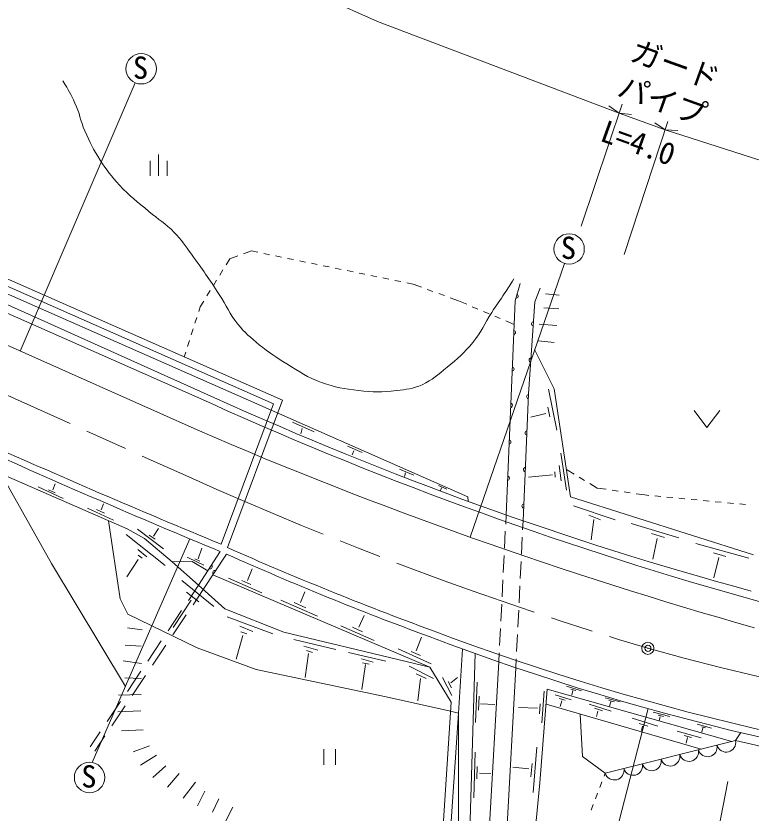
# Model space of a CAD drawing. Units: millimetres on the paper, with parts at other scales. Extents: x 40 to 680, y 20 to 380.
# Drawn here: x 408.6 to 469, y 244.2 to 309.7 of the extents above; entities that cross this region are included whole.
import ezdxf
from ezdxf.enums import TextEntityAlignment as Align

# ---------------------------------------------------------------- set-up
doc = ezdxf.new("R2010")
doc.units = ezdxf.units.MM
doc.header["$PDMODE"] = 32
doc.header["$PDSIZE"] = 0.5
doc.linetypes.add('CHAIN', pattern=[18.5, 12, -1.5, 3.5, -1.5])
for name, color, linetype, lineweight in [('M-BGD', 7, 'Continuous', 13), ('M-BMK', 2, 'CHAIN', 13), ('M-BMK-SRVR', 3, 'Continuous', 13), ('M-STR-HTXT', 7, 'Continuous', 13)]:
    doc.layers.add(name, color=color, linetype=linetype, lineweight=lineweight)
doc.styles.add('ＭＳ ゴシック', font='')
doc.styles.get('ＭＳ ゴシック').set_extended_font_data('MS Gothic')

msp = doc.modelspace()

# ---------------------------------------------------------------- linework, layer by layer
at = {"layer": 'M-BGD'}
for p, q in [((424.842, 278.402), (356.151, 309.143)), ((424.625, 277.889), (355.825, 308.328)), ((408.92, 282.201), (418.367, 304.256)), ((371.908, 298.705), (423.449, 275.723)), ((420.281, 296.614), (420.281, 298.364)), ((419.581, 296.614), (419.581, 297.839)), ((420.981, 296.614), (420.981, 297.839)), ((427.262, 290.198), (427.915, 290.437)), ((427.915, 290.437), (428.437, 290.33)), ((428.927, 290.229), (429.417, 290.129)), ((430.465, 278.181), (404.313, 289.706)), ((425.84, 289.299), (426.14, 289.786)), ((426.14, 289.786), (426.792, 290.026)), ((429.907, 290.028), (430.396, 289.928)), ((430.886, 289.827), (431.376, 289.726)), ((431.866, 289.626), (432.356, 289.525)), ((429.735, 277.882), (404.629, 288.946)), ((432.845, 289.425), (433.335, 289.324)), ((433.825, 289.224), (434.315, 289.123)), ((434.804, 289.022), (435.294, 288.922)), ((445.911, 266.903), (453.651, 289.41)), ((425.315, 288.448), (425.577, 288.874)), ((435.784, 288.821), (436.274, 288.721)), ((436.764, 288.62), (437.253, 288.52)), ((437.743, 288.419), (438.233, 288.318)), ((445.719, 270.221), (404.944, 288.19)), ((424.791, 287.596), (425.053, 288.022)), ((438.723, 288.218), (439.212, 288.117)), ((439.702, 288.017), (440.192, 287.916)), ((440.682, 287.816), (441.205, 287.708)), ((441.205, 287.708), (441.904, 287.451)), ((424.266, 286.745), (424.529, 287.171)), ((442.374, 287.279), (442.843, 287.106)), ((423.704, 285.832), (424.004, 286.319)), ((443.313, 286.934), (443.782, 286.762)), ((444.251, 286.589), (444.951, 286.332)), ((444.951, 286.332), (445.619, 286.048)), ((453.207, 286.805), (452.086, 286.919)), ((423.582, 285.452), (423.704, 285.832)), ((446.079, 285.852), (446.539, 285.657)), ((453.181, 285.665), (451.945, 285.77)), ((423.278, 284.499), (423.43, 284.975)), ((447, 285.461), (447.46, 285.265)), ((447.92, 285.07), (448.38, 284.874)), ((448.84, 284.678), (449.508, 284.394)), ((453.032, 284.315), (451.586, 284.429)), ((422.973, 283.547), (423.125, 284.023)), ((422.669, 282.594), (422.821, 283.071)), ((452.807, 282.91), (451.508, 283.036)), ((422.395, 281.738), (422.516, 282.118)), ((452.795, 279.105), (451.188, 282.349)), ((454.158, 270.237), (452.795, 279.105)), ((452.339, 279.068), (453.037, 275.697)), ((425.433, 266.329), (429.735, 277.882)), ((425.951, 266.057), (430.465, 278.181)), ((452.275, 277.608), (452.447, 276.803)), ((464.316, 277.329), (465.366, 275.929)), ((465.366, 275.929), (466.416, 277.329)), ((452.125, 277.082), (450.89, 276.771)), ((431.286, 276.362), (433.083, 275.564)), ((432.102, 275.836), (431.97, 275.415)), ((435.809, 274.381), (437.036, 273.881)), ((436.326, 274.021), (436.212, 273.671)), ((453.347, 273.806), (453.82, 270.773)), ((453.224, 272.789), (453.385, 271.546)), ((417.697, 267.585), (407.352, 272.106)), ((407.352, 272.106), (411.481, 264.747)), ((440.101, 272.494), (441.274, 272.019)), ((440.592, 272.194), (440.495, 271.91)), ((452.66, 272.031), (450.697, 271.838)), ((452.853, 272.288), (452.888, 271.838)), ((453.816, 272.466), (454.441, 272.093)), ((411.593, 270.814), (411.797, 271.287)), ((454.871, 271.837), (455.3, 271.581)), ((455.729, 271.325), (456.355, 270.952)), ((410.395, 271.036), (412.446, 270.101)), ((411.231, 270.808), (411.792, 270.562)), ((443.293, 271.147), (443.986, 270.855)), ((443.534, 270.956), (443.46, 270.758)), ((456.355, 270.952), (457.071, 270.847)), ((457.566, 270.774), (458.06, 270.702)), ((458.555, 270.63), (459.05, 270.557)), ((445.719, 270.221), (445.724, 269.863)), ((469.204, 265.456), (454.158, 270.237)), ((459.544, 270.485), (460.26, 270.38)), ((460.26, 270.38), (460.577, 270.35)), ((461.075, 270.302), (461.572, 270.255)), ((462.07, 270.207), (462.568, 270.16)), ((463.066, 270.112), (463.563, 270.065)), ((464.061, 270.018), (464.559, 269.97)), ((465.057, 269.923), (465.554, 269.875)), ((414.453, 269.293), (416.582, 268.311)), ((415.557, 269.153), (415.767, 269.652)), ((454.388, 269.483), (457.834, 268.324)), ((466.052, 269.828), (466.55, 269.78)), ((467.048, 269.733), (467.545, 269.686)), ((468.043, 269.638), (468.541, 269.591)), ((415.18, 269.179), (415.846, 268.881)), ((448.858, 268.742), (448.821, 267.994)), ((455.655, 268.732), (456.621, 268.345)), ((417.125, 261.834), (416.167, 268.254)), ((450.255, 268.256), (450.218, 267.512)), ((456.063, 268.356), (455.838, 266.692)), ((459.148, 268.037), (463.045, 266.846)), ((417.697, 267.585), (419.138, 266.807)), ((418.565, 267.566), (420.695, 265.948)), ((419.868, 266.996), (420.277, 267.621)), ((448.792, 267.395), (448.722, 265.997)), ((414.82, 248.39), (422.862, 266.773)), ((417.621, 267.134), (420.835, 264.59)), ((421.401, 264.895), (419.138, 266.807)), ((419.506, 267.072), (420.008, 266.745)), ((450.188, 266.912), (450.119, 265.514)), ((460.822, 267.221), (461.874, 266.888)), ((461.284, 266.803), (460.908, 265.106)), ((423.542, 265.119), (423.846, 266.007)), ((464.453, 266.397), (468.812, 265.195)), ((418.567, 265.907), (419.312, 265.285)), ((418.602, 265.425), (418.927, 265.179)), ((423.572, 262.958), (425.356, 265.736)), ((425.883, 265.517), (423.961, 262.61)), ((448.692, 265.397), (448.623, 263.999)), ((465.903, 265.614), (466.912, 265.335)), ((411.481, 264.747), (417.557, 254.647)), ((418.594, 265.083), (417.682, 263.654)), ((421.401, 264.895), (423.059, 264.912)), ((423.572, 262.958), (421.401, 264.895)), ((422.636, 265.241), (422.747, 265.2)), ((422.747, 265.2), (423.998, 264.616)), ((423.059, 264.912), (424.335, 264.147)), ((423.279, 265.119), (423.688, 264.943)), ((450.089, 264.915), (450.019, 263.516)), ((466.354, 265.238), (465.935, 263.563)), ((427.594, 263.346), (427.988, 264.306)), ((442.574, 256.232), (424.759, 263.817)), ((426.043, 263.543), (428.764, 262.334)), ((427.134, 263.359), (427.857, 263.031)), ((448.593, 263.4), (448.524, 262.002)), ((422.197, 263.343), (424.84, 261.213)), ((422.736, 261.712), (423.572, 262.958)), ((423.572, 262.958), (425.721, 261.035)), ((449.99, 262.917), (449.92, 261.519)), ((422.578, 262.383), (423.604, 261.608)), ((423.125, 261.364), (423.961, 262.61)), ((431.961, 261.548), (432.317, 262.43)), ((417.756, 260.572), (417.125, 261.834)), ((422.973, 261.739), (421.474, 259.495)), ((430.33, 261.723), (433.345, 260.408)), ((431.423, 261.548), (432.387, 261.115)), ((448.494, 261.402), (448.425, 260.004)), ((421.063, 259.222), (422.178, 260.882)), ((425.721, 261.035), (430.589, 259.116)), ((449.89, 260.92), (449.821, 259.521)), ((423.456, 257.811), (417.756, 260.572)), ((421.452, 258.874), (422.567, 260.534)), ((425.931, 260.354), (429.678, 258.961)), ((436.745, 259.512), (437.175, 260.476)), ((418.927, 259.292), (417.724, 259.45)), ((426.956, 259.605), (428.021, 259.158)), ((435.279, 259.628), (438.011, 258.417)), ((436.219, 259.529), (437.043, 259.135)), ((427.219, 258.829), (426.654, 256.883)), ((427.048, 259.145), (427.548, 258.974)), ((430.589, 259.116), (442.574, 256.232)), ((448.395, 259.405), (448.326, 258.007)), ((449.791, 258.922), (449.722, 257.524)), ((419.391, 256.731), (420.506, 258.392)), ((431.394, 258.494), (434.865, 257.687)), ((441.463, 257.57), (441.901, 258.692)), ((418.867, 257.955), (417.541, 258.048)), ((419.78, 256.383), (420.895, 258.044)), ((428.297, 256.046), (423.456, 257.811)), ((432.226, 257.95), (433.392, 257.635)), ((432.445, 257.591), (432.928, 257.442)), ((439.973, 257.728), (442.699, 256.509)), ((441.051, 257.526), (441.822, 257.193)), ((444.934, 252.452), (445.276, 257.72)), ((432.612, 257.354), (432.332, 255.391)), ((435.903, 257.44), (438.98, 256.717)), ((436.981, 256.901), (437.928, 256.651)), ((445.669, 235.987), (446.304, 257.349)), ((448.296, 257.407), (448.259, 256.659)), ((449.692, 256.925), (449.655, 256.18)), ((418.885, 256.535), (417.369, 256.737)), ((437.289, 256.438), (436.995, 254.403)), ((437.06, 256.585), (437.586, 256.48)), ((440.88, 256.322), (442.888, 255.296)), ((444.338, 253.356), (442.574, 256.232)), ((447.07, 235.564), (448.259, 256.659)), ((448.507, 235.177), (449.655, 256.18)), ((417.719, 254.24), (418.834, 255.901)), ((418.107, 253.893), (419.222, 255.553)), ((438.986, 253.778), (428.297, 256.046)), ((441.459, 255.691), (442.292, 255.296)), ((418.891, 255.306), (417.512, 255.364)), ((441.81, 255.296), (441.599, 253.465)), ((443.63, 255.383), (444.384, 253.911)), ((444.095, 255.05), (444.358, 254.533)), ((444.305, 254.945), (444.866, 255.366)), ((446.475, 254.988), (446.348, 251.679)), ((451.638, 246.733), (452.236, 254.411)), ((451.984, 254.268), (451.8, 251.655)), ((452.236, 254.411), (467.42, 250.113)), ((453.815, 254.661), (455.06, 254.281)), ((454.179, 254.426), (454.589, 254.314)), ((454.35, 254.309), (454.26, 253.935)), ((418.85, 253.985), (416.98, 253.921)), ((444.29, 252.6), (438.986, 253.778)), ((446.629, 253.844), (446.576, 252.696)), ((452.89, 253.957), (454.204, 253.554)), ((453.223, 253.659), (453.722, 253.51)), ((456.999, 253.7), (458.236, 253.372)), ((416.046, 251.75), (417.161, 253.41)), ((416.435, 251.402), (417.55, 253.062)), ((443.291, 236.854), (444.338, 253.356)), ((446.76, 253.222), (447.917, 253.161)), ((451.432, 252.848), (449.863, 252.926)), ((451.66, 253.207), (451.607, 252.401)), ((452.141, 253.18), (464.898, 249.485)), ((453.433, 253.466), (453.31, 253.002)), ((455.677, 253.194), (457.5, 252.616)), ((457.306, 253.497), (457.729, 253.388)), ((457.459, 253.372), (457.368, 253.024)), ((418.835, 252.635), (416.925, 252.556)), ((443.862, 236.57), (444.934, 252.452)), ((444.934, 252.452), (444.29, 252.6)), ((444.934, 252.452), (444.97, 236.264)), ((454.946, 252.367), (455.145, 248.896)), ((456.133, 252.853), (456.79, 252.651)), ((456.396, 252.625), (456.282, 252.16)), ((457.316, 240.408), (460.53, 252.821)), ((460.946, 252.52), (462.31, 252.17)), ((461.344, 252.279), (461.796, 252.162)), ((459.216, 252.024), (461.328, 251.376)), ((459.786, 251.595), (460.496, 251.376)), ((461.527, 252.154), (461.453, 251.858)), ((414.652, 249.674), (415.489, 250.92)), ((419.02, 251.084), (417.231, 250.996)), ((460.08, 251.392), (459.975, 251.018)), ((462.926, 250.973), (464.89, 250.424)), ((464.552, 251.548), (465.74, 251.225)), ((464.941, 251.33), (465.257, 251.244)), ((465.043, 251.244), (464.957, 250.886)), ((415.041, 249.326), (415.878, 250.572)), ((463.499, 250.622), (464.107, 250.453)), ((463.756, 250.435), (463.657, 249.98)), ((467.727, 250.19), (468.155, 250.847)), ((419.536, 249.767), (418.208, 249.267)), ((451.391, 249.649), (451.075, 245.928)), ((457.004, 247.517), (467.727, 250.19)), ((420.127, 248.991), (418.812, 248.176)), ((433.858, 249.495), (433.858, 248.195)), ((434.833, 248.195), (434.833, 249.495)), ((446.305, 249.238), (446.199, 245.478)), ((450.996, 248.321), (450.891, 247.216)), ((455.145, 248.896), (457.004, 247.517)), ((420.877, 248.11), (419.812, 247.164)), ((446.484, 248.072), (446.449, 247.038)), ((450.727, 247.873), (449.423, 248.001)), ((421.984, 247.489), (421.011, 246.371)), ((446.66, 247.512), (447.606, 247.476)), ((457.004, 247.517), (456.909, 247.266)), ((423.312, 246.779), (422.313, 245.464)), ((450.415, 234.629), (451.638, 246.733)), ((456.731, 246.799), (456.554, 246.331)), ((424.101, 246.043), (423.483, 244.833)), ((456.377, 245.864), (456.199, 245.397)), ((425.232, 245.399), (424.706, 244.32)), ((426.379, 244.735), (425.774, 243.538)), ((456.022, 244.929), (455.844, 244.462))]:
    msp.add_line(p, q, dxfattribs=at)
for points in [[(448.858, 268.742), (449.588, 286.327), (450.002, 287.767)], [(451.657, 287.365), (451.223, 286.261), (450.7, 278.702), (450.255, 268.256)]]:
    msp.add_lwpolyline(points, dxfattribs=at)
for centre in [(418.855, 305.406), (454.037, 290.599), (414.61, 247.158)]:
    msp.add_circle(centre, 1.25, dxfattribs=at)
for centre, radius, start, end in [((449.673, 286.719), 0.177, 262.74841, 65.15358), ((451.125, 284.45), 0.177, 94.84196, 257.24714), ((449.453, 283.731), 0.177, 276.42114, 78.82632), ((450.918, 281.457), 0.177, 94.84196, 257.24714), ((449.329, 280.733), 0.177, 276.42114, 78.82632), ((450.717, 278.464), 0.177, 96.35621, 258.76139), ((553.627, 564.595), 314.391, 245.77486, 254.50935), ((544.822, 542.015), 289.633, 245.52795, 254.8228), ((449.205, 277.736), 0.177, 276.42114, 78.82632), ((568.982, 613.339), 367.647, 246.68109, 254.26613), ((450.589, 275.467), 0.177, 96.35621, 258.76139), ((696.107, 922.349), 709.667, 245.82777, 247.57897), ((449.08, 274.738), 0.177, 276.42114, 78.82632), ((689.335, 904.186), 690.871, 245.72289, 247.5364), ((450.461, 272.47), 0.177, 96.35621, 258.76139), ((448.956, 271.741), 0.177, 276.42114, 78.82632), ((450.334, 269.472), 0.177, 96.35621, 258.76139), ((539.691, 522.908), 280.908, 246.11506, 249.80454), ((535.488, 510.975), 268.817, 245.93767, 249.76731), ((424.522, 264.487), 0.177, 246.0952, 48.50038), ((424.913, 264.001), 0.177, 65.33221, 227.73739), ((516.571, 454.436), 208.673, 249.27205, 281.61324), ((516.525, 453.37), 208.22, 249.1814, 281.68148), ((465.419, 249.656), 0.79, 196.92613, 11.06607), ((466.951, 250.038), 0.79, 196.92613, 11.06607), ((519.434, 470.583), 226.377, 256.7965, 267.58825), ((462.356, 248.893), 0.79, 196.92613, 11.06607), ((463.888, 249.275), 0.79, 196.92613, 11.06607), ((460.824, 248.511), 0.79, 196.92613, 11.06607), ((457.76, 247.747), 0.79, 196.92613, 11.06607), ((459.292, 248.129), 0.79, 196.92613, 11.06607)]:
    msp.add_arc(centre, radius, start, end, dxfattribs=at)
msp.add_open_spline([(412.409, 304.427), (412.919, 303.601), (413.073, 303.335), (413.414, 302.593), (413.81, 301.732), (413.845, 301.174), (414.223, 300.305), (414.645, 299.335), (414.912, 298.796), (415.49, 297.909), (416.045, 297.057), (416.372, 296.58), (417.068, 295.838), (417.935, 294.914), (418.526, 294.502), (419.489, 293.679), (420.291, 292.992), (420.834, 292.711), (421.579, 291.963), (422.207, 291.333), (422.45, 290.882), (422.979, 290.168), (423.917, 288.904), (424.403, 288.166), (425.272, 286.853), (425.889, 285.92), (426.091, 285.299), (426.79, 284.427), (427.39, 283.679), (427.823, 283.338), (428.565, 282.731), (429.401, 282.048), (429.914, 281.718), (430.833, 281.153), (431.905, 280.494), (432.49, 280.062), (433.673, 279.635), (434.823, 279.219), (435.517, 279.111), (436.73, 278.964), (437.935, 278.819), (438.631, 278.826), (439.836, 278.967), (440.675, 279.064), (441.178, 279.09), (441.947, 279.44), (442.837, 279.845), (443.239, 280.261), (443.998, 280.88), (444.889, 281.605), (445.393, 282.027), (446.128, 282.911), (446.858, 283.79), (447.059, 284.431), (447.682, 285.389), (448.09, 286.016), (448.339, 286.353), (448.747, 286.98), (449.043, 287.435), (449.137, 287.581), (449.497, 288.15)], degree=3, knots=[0, 0, 0, 0, 1, 1, 1, 2, 2, 2, 3, 3, 3, 4, 4, 4, 5, 5, 5, 6, 6, 6, 7, 7, 7, 8, 8, 8, 9, 9, 9, 10, 10, 10, 11, 11, 11, 12, 12, 12, 13, 13, 13, 14, 14, 14, 15, 15, 15, 16, 16, 16, 17, 17, 17, 18, 18, 18, 19, 19, 19, 20, 20, 20, 20], dxfattribs=at)
at = {"layer": 'M-BMK'}
msp.add_line((368.302, 296.28), (422.777, 271.866), dxfattribs=at)
for centre, radius, start, end in [((549.033, 552.433), 307.666, 245.77208, 253.27855), ((516.908, 460.21), 210.143, 254.4327, 281.22799)]:
    msp.add_arc(centre, radius, start, end, dxfattribs=at)
at = {"layer": 'M-BMK-SRVR'}
msp.add_circle((460.512, 257.777), 0.5, dxfattribs=at)
msp.add_point((460.512, 257.777), dxfattribs=at)
at = {"layer": 'M-STR-HTXT'}
for p, q in [((369.547, 340.015), (438.29, 309.295)), ((438.29, 309.295), (458.142, 301.761)), ((458.388, 302.494), (455.024, 292.47)), ((458.142, 301.761), (457.296, 302.35)), ((458.142, 301.761), (461.933, 300.402)), ((458.142, 301.761), (459.168, 301.659)), ((462.154, 301.077), (458.567, 290.139)), ((461.933, 300.402), (461.076, 300.975)), ((461.933, 300.402), (470.733, 297.553)), ((461.933, 300.402), (462.961, 300.332)), ((467.093, 246.826), (461.978, 220.489))]:
    msp.add_line(p, q, dxfattribs=at)

# ---------------------------------------------------------------- texts
at = {"layer": 'M-BGD', "style": 'ＭＳ ゴシック'}
for p in [(418.176, 304.033), (453.358, 289.226), (413.932, 245.785)]:
    msp.add_text('S', height=1.833, dxfattribs=at).set_placement(p, align=Align.BOTTOM_LEFT)
at = {"layer": 'M-STR-HTXT', "style": 'ＭＳ ゴシック'}
for s, p in [('ガード', (458.743, 305.624)), ('パイプ', (457.69, 302.696)), ('L=4.0', (456.296, 298.997))]:
    msp.add_text(s, height=1.833, rotation=340.275, dxfattribs=at).set_placement(p, align=Align.BOTTOM_LEFT)

doc.saveas('drawing.dxf')
